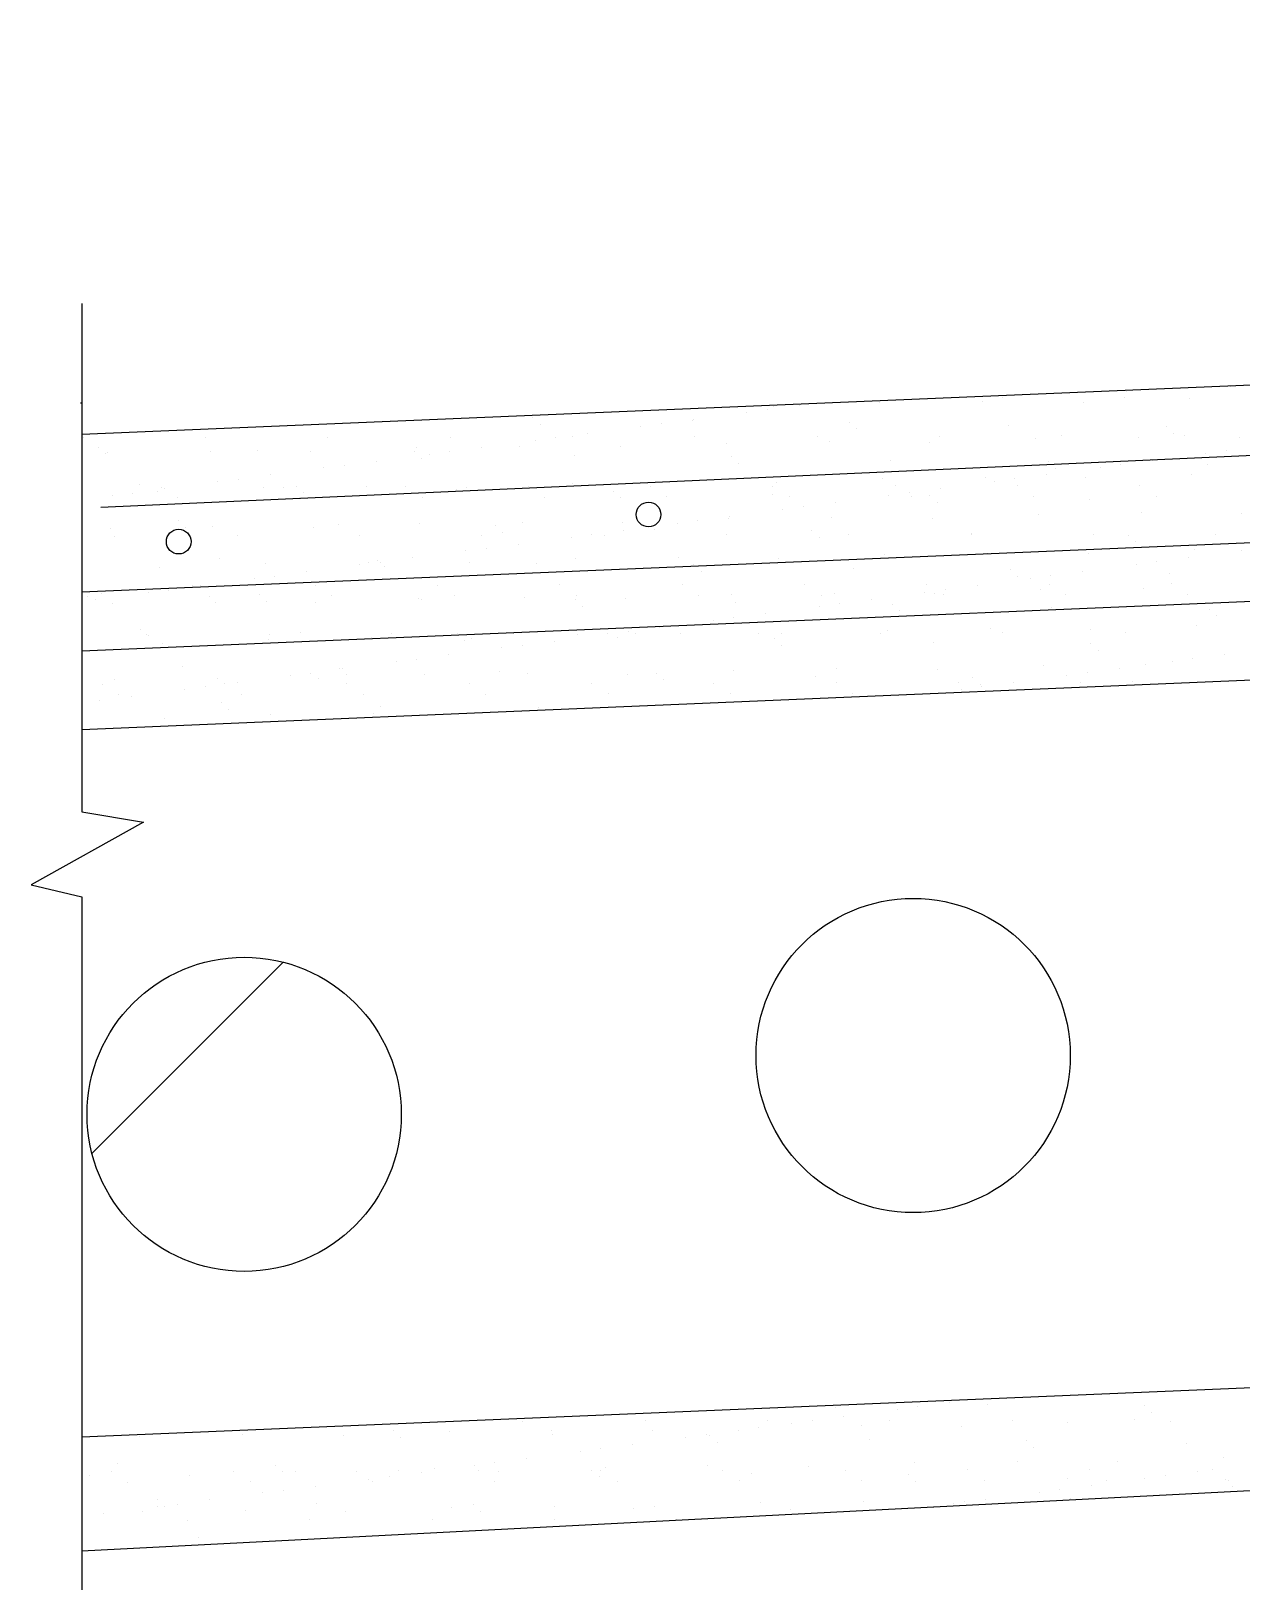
# Model space of a CAD drawing. Header units: metres. Extents: x 343608 to 349087, y 40929 to 44541.
# Drawn here: x 347693.3 to 348001.6, y 41373.2 to 41767.9 of the extents above; entities that cross this region are included whole.
import ezdxf

# ---------------------------------------------------------------- set-up
doc = ezdxf.new("R2010")
doc.units = ezdxf.units.M
doc.layers.add('加粗', color=6, linetype='Continuous')

msp = doc.modelspace()

# ---------------------------------------------------------------- hatches: boundary and pattern name
h = msp.add_hatch()
h.set_pattern_fill('AN31C', scale=200)
h.set_pattern_definition([(45, (0, 0), (-449.0128, 449.0128), [])])
h.paths.add_polyline_path([(348059.15, 41515.19, 1), (348139.15, 41515.19, 1)])
h.paths.add_polyline_path([(348211.77, 41522, 1), (348291.77, 41522, 1)])
h.paths.add_polyline_path([(347877.92, 41507.02, 1), (347957.92, 41507.02, 1)])
h.paths.add_polyline_path([(347707.6, 41492.05, 1), (347787.6, 41492.05, 1)])
h.paths.add_polyline_path([(349039.15, 41409.39), (349039.15, 41522.08), (349015.65, 41543.09), (349087.24, 41568.05), (349039.15, 41573.54), (349039.15, 41589.55), (348389.61, 41616.97), (348377.84, 41437.31)])
h.paths.add_polyline_path([(348441.55, 41522, -1), (348521.55, 41522, -1)])
h.paths.add_polyline_path([(348594.17, 41515.19, -1), (348674.17, 41515.19, -1)])
h.paths.add_polyline_path([(348855.39, 41507.02, -1), (348775.39, 41507.02, -1)])
h.paths.add_polyline_path([(349025.72, 41492.05, -1), (348945.72, 41492.05, -1)])

# ---------------------------------------------------------------- linework, layer by layer
for p, q in [((347706.25, 41698.47), (347706.25, 41569.04)), ((347998.65, 41677.25), (347998.65, 41677.25)), ((347888.86, 41672.54), (347888.86, 41672.54)), ((347909.42, 41673.16), (347909.42, 41673.16)), ((347935.6, 41673.49), (347935.6, 41673.49)), ((347940.59, 41674.45), (347940.59, 41674.45)), ((347961.18, 41673.37), (347961.18, 41673.37)), ((347971.73, 41674.5), (347971.73, 41674.5)), ((347972.36, 41676.16), (347972.36, 41676.16)), ((347988.19, 41674.34), (347988.19, 41674.34)), ((347821.08, 41669.49), (347821.08, 41669.49)), ((347861.68, 41668.61), (347861.68, 41668.61)), ((347861.94, 41669), (347861.94, 41669)), ((347875.52, 41670.79), (347875.52, 41670.79)), ((347880.73, 41671.47), (347880.73, 41671.47)), ((347882.41, 41672.18), (347882.41, 41672.18)), ((347822.92, 41667.8), (347822.92, 41667.8)), ((347831.2, 41664.55), (347831.2, 41664.55)), ((347835.02, 41665.45), (347835.02, 41665.45)), ((347848.6, 41667.24), (347848.6, 41667.24)), ((347853.81, 41667.93), (347853.81, 41667.93)), ((347862.34, 41664.6), (347862.34, 41664.6)), ((347893.48, 41664.66), (347893.48, 41664.66)), ((347901.7, 41668.27), (347901.7, 41668.27)), ((347903.54, 41666.58), (347903.54, 41666.58)), ((347924.63, 41664.72), (347924.63, 41664.72)), ((347942.3, 41667.38), (347942.3, 41667.38)), ((347955.77, 41664.77), (347955.77, 41664.77)), ((347982.31, 41667.04), (347982.31, 41667.04)), ((347984.16, 41665.35), (347984.16, 41665.35)), ((347986.91, 41664.83), (347986.91, 41664.83)), ((347706.64, 41664.32), (347706.64, 41664.32)), ((347710.4, 41661.94), (347710.4, 41661.94)), ((347737.78, 41664.38), (347737.78, 41664.38)), ((347739, 41660.9), (347739, 41660.9)), ((347751, 41661.06), (347751, 41661.06)), ((347764.58, 41660.77), (347764.58, 41660.77)), ((347768.92, 41664.43), (347768.92, 41664.43)), ((347791.01, 41660.72), (347791.01, 41660.72)), ((347791.59, 41661.75), (347791.59, 41661.75)), ((347799.97, 41660.84), (347799.97, 41660.84)), ((347800.06, 41664.49), (347800.06, 41664.49)), ((347808.1, 41661.91), (347808.1, 41661.91)), ((347817.77, 41662.08), (347817.77, 41662.08)), ((347821.69, 41663.7), (347821.69, 41663.7)), ((347826.89, 41664.38), (347826.89, 41664.38)), ((347843.35, 41661.96), (347843.35, 41661.96)), ((347870.36, 41662.93), (347870.36, 41662.93)), ((347896.53, 41663.26), (347896.53, 41663.26)), ((347922.11, 41663.14), (347922.11, 41663.14)), ((347949.12, 41664.11), (347949.12, 41664.11)), ((347975.3, 41664.45), (347975.3, 41664.45)), ((347997.62, 41660.97), (347997.62, 41660.97)), ((348000.88, 41664.33), (348000.88, 41664.33)), ((347712.24, 41660.26), (347712.24, 41660.26)), ((347712.82, 41660.56), (347712.82, 41660.56)), ((347773.06, 41657.3), (347773.06, 41657.3)), ((347781.19, 41658.37), (347781.19, 41658.37)), ((347792.86, 41659.03), (347792.86, 41659.03)), ((347794.77, 41660.15), (347794.77, 41660.15)), ((347831.62, 41659.83), (347831.62, 41659.83)), ((347871.63, 41659.49), (347871.63, 41659.49)), ((347873.48, 41657.8), (347873.48, 41657.8)), ((347912.24, 41658.6), (347912.24, 41658.6)), ((347952.25, 41658.26), (347952.25, 41658.26)), ((347965.5, 41656.74), (347965.5, 41656.74)), ((347970.7, 41657.42), (347970.7, 41657.42)), ((347978.83, 41658.5), (347978.83, 41658.5)), ((347992.41, 41660.28), (347992.41, 41660.28)), ((347992.86, 41657.38), (347992.86, 41657.38)), ((347740.93, 41653.07), (347740.93, 41653.07)), ((347746.14, 41653.75), (347746.14, 41653.75)), ((347754.27, 41654.82), (347754.27, 41654.82)), ((347767.85, 41656.61), (347767.85, 41656.61)), ((347857.46, 41653.04), (347857.46, 41653.04)), ((347883.04, 41652.92), (347883.04, 41652.92)), ((347910.05, 41653.89), (347910.05, 41653.89)), ((347936.23, 41654.22), (347936.23, 41654.22)), ((347938.58, 41653.2), (347938.58, 41653.2)), ((347943.78, 41653.88), (347943.78, 41653.88)), ((347951.91, 41654.95), (347951.91, 41654.95)), ((347954.1, 41656.57), (347954.1, 41656.57)), ((347961.81, 41654.1), (347961.81, 41654.1)), ((347988.82, 41655.07), (347988.82, 41655.07)), ((347706.25, 41625.09), (348341.42, 41651.91)), ((347714.02, 41649.52), (347714.02, 41649.52)), ((347719.22, 41650.21), (347719.22, 41650.21)), ((347720.94, 41652.28), (347720.94, 41652.28)), ((347725.51, 41650.55), (347725.51, 41650.55)), ((347726.46, 41651.7), (347726.46, 41651.7)), ((347727.35, 41651.28), (347727.35, 41651.28)), ((347730.67, 41649.01), (347730.67, 41649.01)), ((347752.52, 41651.52), (347752.52, 41651.52)), ((347757.6, 41651.75), (347757.6, 41651.75)), ((347760.95, 41651.94), (347760.95, 41651.94)), ((347761.81, 41649.07), (347761.81, 41649.07)), ((347762.8, 41650.25), (347762.8, 41650.25)), ((347778.7, 41651.85), (347778.7, 41651.85)), ((347788.74, 41651.81), (347788.74, 41651.81)), ((347792.95, 41649.12), (347792.95, 41649.12)), ((347801.56, 41651.06), (347801.56, 41651.06)), ((347804.28, 41651.73), (347804.28, 41651.73)), ((347819.88, 41651.87), (347819.88, 41651.87)), ((347824.1, 41649.18), (347824.1, 41649.18)), ((347831.29, 41652.7), (347831.29, 41652.7)), ((347841.57, 41650.71), (347841.57, 41650.71)), ((347843.42, 41649.02), (347843.42, 41649.02)), ((347851.02, 41651.92), (347851.02, 41651.92)), ((347855.24, 41649.24), (347855.24, 41649.24)), ((347882.16, 41651.98), (347882.16, 41651.98)), ((347882.18, 41649.83), (347882.18, 41649.83)), ((347886.38, 41649.29), (347886.38, 41649.29)), ((347911.66, 41649.65), (347911.66, 41649.65)), ((347913.3, 41652.03), (347913.3, 41652.03)), ((347916.87, 41650.34), (347916.87, 41650.34)), ((347917.52, 41649.35), (347917.52, 41649.35)), ((347922.19, 41649.48), (347922.19, 41649.48)), ((347924.99, 41651.41), (347924.99, 41651.41)), ((347944.45, 41652.09), (347944.45, 41652.09)), ((347948.66, 41649.4), (347948.66, 41649.4)), ((347975.59, 41652.15), (347975.59, 41652.15)), ((347979.8, 41649.46), (347979.8, 41649.46)), ((347884.74, 41646.11), (347884.74, 41646.11)), ((347889.95, 41646.79), (347889.95, 41646.79)), ((347898.08, 41647.86), (347898.08, 41647.86)), ((347924.03, 41647.8), (347924.03, 41647.8)), ((347949.75, 41644.85), (347949.75, 41644.85)), ((347962.8, 41648.6), (347962.8, 41648.6)), ((347975.93, 41645.18), (347975.93, 41645.18)), ((348001.51, 41645.06), (348001.51, 41645.06)), ((347713.45, 41641.29), (347713.45, 41641.29)), ((347730.89, 41643.16), (347730.89, 41643.16)), ((347732.74, 41641.47), (347732.74, 41641.47)), ((347739.63, 41641.63), (347739.63, 41641.63)), ((347765.21, 41641.51), (347765.21, 41641.51)), ((347771.5, 41642.28), (347771.5, 41642.28)), ((347792.22, 41642.48), (347792.22, 41642.48)), ((347811.51, 41641.94), (347811.51, 41641.94)), ((347818.4, 41642.81), (347818.4, 41642.81)), ((347843.98, 41642.69), (347843.98, 41642.69)), ((347852.12, 41641.05), (347852.12, 41641.05)), ((347857.82, 41642.56), (347857.82, 41642.56)), ((347863.03, 41643.25), (347863.03, 41643.25)), ((347870.99, 41643.66), (347870.99, 41643.66)), ((347871.16, 41644.32), (347871.16, 41644.32)), ((347897.16, 41644), (347897.16, 41644)), ((347922.74, 41643.87), (347922.74, 41643.87)), ((347706.25, 41610.08), (348342.41, 41636.94)), ((347714.71, 41639.28), (347714.71, 41639.28)), ((347745.85, 41639.34), (347745.85, 41639.34)), ((347776.99, 41639.39), (347776.99, 41639.39)), ((347808.14, 41639.45), (347808.14, 41639.45)), ((347813.35, 41640.25), (347813.35, 41640.25)), ((347817.32, 41637.23), (347817.32, 41637.23)), ((347830.91, 41639.02), (347830.91, 41639.02)), ((347836.11, 41639.71), (347836.11, 41639.71)), ((347839.28, 41639.51), (347839.28, 41639.51)), ((347844.24, 41640.78), (347844.24, 41640.78)), ((347870.42, 41639.56), (347870.42, 41639.56)), ((347892.13, 41640.71), (347892.13, 41640.71)), ((347893.97, 41639.02), (347893.97, 41639.02)), ((347901.56, 41639.62), (347901.56, 41639.62)), ((347932.7, 41639.68), (347932.7, 41639.68)), ((347932.73, 41639.82), (347932.73, 41639.82)), ((347963.84, 41639.73), (347963.84, 41639.73)), ((347972.75, 41639.48), (347972.75, 41639.48)), ((347974.59, 41637.79), (347974.59, 41637.79)), ((347994.98, 41639.79), (347994.98, 41639.79)), ((347741.44, 41633.5), (347741.44, 41633.5)), ((347781.45, 41633.16), (347781.45, 41633.16)), ((347790.41, 41633.69), (347790.41, 41633.69)), ((347803.99, 41635.48), (347803.99, 41635.48)), ((347809.19, 41636.16), (347809.19, 41636.16)), ((347831.92, 41633.44), (347831.92, 41633.44)), ((347858.09, 41633.77), (347858.09, 41633.77)), ((347883.67, 41633.65), (347883.67, 41633.65)), ((347910.68, 41634.62), (347910.68, 41634.62)), ((347936.86, 41634.95), (347936.86, 41634.95)), ((347962.44, 41634.83), (347962.44, 41634.83)), ((347988.05, 41633.82), (347988.05, 41633.82)), ((347989.45, 41635.8), (347989.45, 41635.8)), ((348001.63, 41635.61), (348001.63, 41635.61)), ((347726.14, 41631.28), (347726.14, 41631.28)), ((347753.15, 41632.25), (347753.15, 41632.25)), ((347755.36, 41629.07), (347755.36, 41629.07)), ((347763.49, 41630.14), (347763.49, 41630.14)), ((347777.07, 41631.93), (347777.07, 41631.93)), ((347779.33, 41632.59), (347779.33, 41632.59)), ((347782.28, 41632.62), (347782.28, 41632.62)), ((347783.29, 41631.47), (347783.29, 41631.47)), ((347804.91, 41632.46), (347804.91, 41632.46)), ((347822.05, 41632.27), (347822.05, 41632.27)), ((347862.07, 41631.93), (347862.07, 41631.93)), ((347863.91, 41630.24), (347863.91, 41630.24)), ((347902.67, 41631.05), (347902.67, 41631.05)), ((347942.69, 41630.7), (347942.69, 41630.7)), ((347953, 41629.2), (347953, 41629.2)), ((347961.13, 41630.27), (347961.13, 41630.27)), ((347974.72, 41632.06), (347974.72, 41632.06)), ((347979.92, 41632.75), (347979.92, 41632.75)), ((347983.29, 41629.82), (347983.29, 41629.82)), ((347728.44, 41625.53), (347728.44, 41625.53)), ((347734.53, 41626.65), (347734.53, 41626.65)), ((347736.57, 41626.6), (347736.57, 41626.6)), ((347750.15, 41628.39), (347750.15, 41628.39)), ((347765.67, 41626.71), (347765.67, 41626.71)), ((347796.81, 41626.77), (347796.81, 41626.77)), ((347827.96, 41626.82), (347827.96, 41626.82)), ((347859.1, 41626.88), (347859.1, 41626.88)), ((347890.24, 41626.94), (347890.24, 41626.94)), ((347921.38, 41626.99), (347921.38, 41626.99)), ((347926.09, 41625.66), (347926.09, 41625.66)), ((347934.21, 41626.73), (347934.21, 41626.73)), ((347944.53, 41629.01), (347944.53, 41629.01)), ((347947.8, 41628.52), (347947.8, 41628.52)), ((347950.38, 41625.58), (347950.38, 41625.58)), ((347952.52, 41627.05), (347952.52, 41627.05)), ((347976.56, 41625.91), (347976.56, 41625.91)), ((347983.66, 41627.11), (347983.66, 41627.11)), ((347707.61, 41623.91), (347707.61, 41623.91)), ((347709.65, 41623.06), (347709.65, 41623.06)), ((347711.37, 41624.73), (347711.37, 41624.73)), ((347714.08, 41622.03), (347714.08, 41622.03)), ((347723.24, 41624.85), (347723.24, 41624.85)), ((347738.75, 41623.97), (347738.75, 41623.97)), ((347740.26, 41622.36), (347740.26, 41622.36)), ((347751.39, 41624.38), (347751.39, 41624.38)), ((347753.23, 41622.69), (347753.23, 41622.69)), ((347765.84, 41622.24), (347765.84, 41622.24)), ((347769.89, 41624.02), (347769.89, 41624.02)), ((347791.99, 41623.5), (347791.99, 41623.5)), ((347792.85, 41623.21), (347792.85, 41623.21)), ((347801.03, 41624.08), (347801.03, 41624.08)), ((347819.03, 41623.54), (347819.03, 41623.54)), ((347832.01, 41623.15), (347832.01, 41623.15)), ((347832.17, 41624.14), (347832.17, 41624.14)), ((347833.85, 41621.46), (347833.85, 41621.46)), ((347844.61, 41623.42), (347844.61, 41623.42)), ((347863.31, 41624.19), (347863.31, 41624.19)), ((347871.62, 41624.39), (347871.62, 41624.39)), ((347872.61, 41622.27), (347872.61, 41622.27)), ((347893.96, 41621.43), (347893.96, 41621.43)), ((347894.46, 41624.25), (347894.46, 41624.25)), ((347897.79, 41624.73), (347897.79, 41624.73)), ((347899.17, 41622.12), (347899.17, 41622.12)), ((347907.3, 41623.19), (347907.3, 41623.19)), ((347912.63, 41621.93), (347912.63, 41621.93)), ((347920.88, 41624.97), (347920.88, 41624.97)), ((347923.37, 41624.61), (347923.37, 41624.61)), ((347925.6, 41624.31), (347925.6, 41624.31)), ((347956.74, 41624.36), (347956.74, 41624.36)), ((347987.88, 41624.42), (347987.88, 41624.42)), ((347867.04, 41617.89), (347867.04, 41617.89)), ((347872.25, 41618.57), (347872.25, 41618.57)), ((347880.38, 41619.64), (347880.38, 41619.64)), ((347914.47, 41620.24), (347914.47, 41620.24)), ((347953.23, 41621.04), (347953.23, 41621.04)), ((347993.25, 41620.7), (347993.25, 41620.7)), ((347995.09, 41619.01), (347995.09, 41619.01)), ((347721.33, 41615.6), (347721.33, 41615.6)), ((347722.79, 41614.24), (347722.79, 41614.24)), ((347723.17, 41613.92), (347723.17, 41613.92)), ((347753.93, 41614.3), (347753.93, 41614.3)), ((347761.93, 41614.72), (347761.93, 41614.72)), ((347779.96, 41613.32), (347779.96, 41613.32)), ((347785.07, 41614.35), (347785.07, 41614.35)), ((347801.95, 41614.38), (347801.95, 41614.38)), ((347816.21, 41614.41), (347816.21, 41614.41)), ((347832.55, 41614.17), (347832.55, 41614.17)), ((347840.13, 41614.34), (347840.13, 41614.34)), ((347842.55, 41613.49), (347842.55, 41613.49)), ((347845.33, 41615.03), (347845.33, 41615.03)), ((347847.35, 41614.47), (347847.35, 41614.47)), ((347853.46, 41616.1), (347853.46, 41616.1)), ((347858.72, 41614.5), (347858.72, 41614.5)), ((347878.5, 41614.52), (347878.5, 41614.52)), ((347884.3, 41614.38), (347884.3, 41614.38)), ((347909.64, 41614.58), (347909.64, 41614.58)), ((347911.31, 41615.35), (347911.31, 41615.35)), ((347937.49, 41615.69), (347937.49, 41615.69)), ((347940.78, 41614.64), (347940.78, 41614.64)), ((347963.07, 41615.56), (347963.07, 41615.56)), ((347971.92, 41614.69), (347971.92, 41614.69)), ((347990.08, 41616.54), (347990.08, 41616.54)), ((347726.77, 41612.01), (347726.77, 41612.01)), ((347753.78, 41612.98), (347753.78, 41612.98)), ((347803.79, 41612.69), (347803.79, 41612.69)), ((347805.54, 41613.19), (347805.54, 41613.19)), ((347813.21, 41610.8), (347813.21, 41610.8)), ((347818.41, 41611.48), (347818.41, 41611.48)), ((347826.54, 41612.55), (347826.54, 41612.55)), ((347882.57, 41613.15), (347882.57, 41613.15)), ((347884.41, 41611.46), (347884.41, 41611.46)), ((347923.17, 41612.26), (347923.17, 41612.26)), ((347963.18, 41611.92), (347963.18, 41611.92)), ((347965.03, 41610.23), (347965.03, 41610.23)), ((347731.87, 41605.94), (347731.87, 41605.94)), ((347771.88, 41605.6), (347771.88, 41605.6)), ((347772.71, 41605.47), (347772.71, 41605.47)), ((347786.29, 41607.26), (347786.29, 41607.26)), ((347791.5, 41607.94), (347791.5, 41607.94)), ((347799.63, 41609.01), (347799.63, 41609.01)), ((347898.42, 41605.46), (347898.42, 41605.46)), ((347951.01, 41606.31), (347951.01, 41606.31)), ((347970.35, 41605.6), (347970.35, 41605.6)), ((347977.19, 41606.64), (347977.19, 41606.64)), ((347983.94, 41607.38), (347983.94, 41607.38)), ((347989.14, 41608.07), (347989.14, 41608.07)), ((347997.27, 41609.14), (347997.27, 41609.14)), ((347711.47, 41601.56), (347711.47, 41601.56)), ((347714.71, 41602.76), (347714.71, 41602.76)), ((347740.89, 41603.09), (347740.89, 41603.09)), ((347742.61, 41601.61), (347742.61, 41601.61)), ((347745.79, 41601.92), (347745.79, 41601.92)), ((347759.37, 41603.71), (347759.37, 41603.71)), ((347764.58, 41604.4), (347764.58, 41604.4)), ((347766.47, 41602.97), (347766.47, 41602.97)), ((347773.73, 41603.91), (347773.73, 41603.91)), ((347773.75, 41601.67), (347773.75, 41601.67)), ((347793.48, 41603.94), (347793.48, 41603.94)), ((347804.89, 41601.73), (347804.89, 41601.73)), ((347812.49, 41604.72), (347812.49, 41604.72)), ((347819.66, 41604.28), (347819.66, 41604.28)), ((347836.03, 41601.78), (347836.03, 41601.78)), ((347845.24, 41604.15), (347845.24, 41604.15)), ((347852.5, 41604.37), (347852.5, 41604.37)), ((347854.35, 41602.68), (347854.35, 41602.68)), ((347867.17, 41601.84), (347867.17, 41601.84)), ((347872.25, 41605.13), (347872.25, 41605.13)), ((347893.11, 41603.49), (347893.11, 41603.49)), ((347898.31, 41601.9), (347898.31, 41601.9)), ((347924, 41605.34), (347924, 41605.34)), ((347929.46, 41601.95), (347929.46, 41601.95)), ((347933.12, 41603.14), (347933.12, 41603.14)), ((347934.97, 41601.46), (347934.97, 41601.46)), ((347943.43, 41602.05), (347943.43, 41602.05)), ((347957.02, 41603.84), (347957.02, 41603.84)), ((347960.6, 41602.01), (347960.6, 41602.01)), ((347962.22, 41604.53), (347962.22, 41604.53)), ((347973.73, 41602.26), (347973.73, 41602.26)), ((347715.68, 41598.87), (347715.68, 41598.87)), ((347718.87, 41598.38), (347718.87, 41598.38)), ((347732.46, 41600.17), (347732.46, 41600.17)), ((347737.66, 41600.85), (347737.66, 41600.85)), ((347746.82, 41598.93), (347746.82, 41598.93)), ((347777.97, 41598.98), (347777.97, 41598.98)), ((347809.11, 41599.04), (347809.11, 41599.04)), ((347840.25, 41599.1), (347840.25, 41599.1)), ((347871.39, 41599.15), (347871.39, 41599.15)), ((347902.53, 41599.21), (347902.53, 41599.21)), ((347930.1, 41600.3), (347930.1, 41600.3)), ((347935.3, 41600.98), (347935.3, 41600.98)), ((347710.74, 41597.31), (347710.74, 41597.31)), ((347741.82, 41596.82), (347741.82, 41596.82)), ((347743.67, 41595.13), (347743.67, 41595.13)), ((347754.41, 41593.72), (347754.41, 41593.72)), ((347780.59, 41594.05), (347780.59, 41594.05)), ((347782.43, 41595.94), (347782.43, 41595.94)), ((347822.44, 41595.6), (347822.44, 41595.6)), ((347727.4, 41592.74), (347727.4, 41592.74)), ((347722.01, 41566.42), (347693.33, 41550.5)), ((347706.25, 41569.04), (347722.01, 41566.42)), ((347693.33, 41550.5), (347706.25, 41547.46)), ((347706.25, 41547.46), (347706.25, 41283.29)), ((347898.07, 41417.33), (347898.07, 41417.33)), ((347913.89, 41416.92), (347913.89, 41416.92)), ((347919.09, 41417.61), (347919.09, 41417.61)), ((347927.22, 41418.68), (347927.22, 41418.68)), ((347936.83, 41418.13), (347936.83, 41418.13)), ((347976.85, 41417.79), (347976.85, 41417.79)), ((347978.69, 41416.1), (347978.69, 41416.1)), ((347706.25, 41380.9), (348371.5, 41415.28)), ((347818.54, 41413.97), (347818.54, 41413.97)), ((347849.68, 41414.02), (347849.68, 41414.02)), ((347878.54, 41412.44), (347878.54, 41412.44)), ((347880.82, 41414.08), (347880.82, 41414.08)), ((347886.97, 41413.38), (347886.97, 41413.38)), ((347892.17, 41414.06), (347892.17, 41414.06)), ((347900.3, 41415.13), (347900.3, 41415.13)), ((347904.72, 41412.78), (347904.72, 41412.78)), ((347911.96, 41414.14), (347911.96, 41414.14)), ((347930.3, 41412.65), (347930.3, 41412.65)), ((347943.11, 41414.19), (347943.11, 41414.19)), ((347957.31, 41413.63), (347957.31, 41413.63)), ((347974.25, 41414.25), (347974.25, 41414.25)), ((347983.49, 41413.96), (347983.49, 41413.96)), ((347721.01, 41410.08), (347721.01, 41410.08)), ((347747.19, 41410.41), (347747.19, 41410.41)), ((347772.77, 41410.29), (347772.77, 41410.29)), ((347785.55, 41411.47), (347785.55, 41411.47)), ((347787.39, 41409.78), (347787.39, 41409.78)), ((347799.78, 41411.26), (347799.78, 41411.26)), ((347825.95, 41411.59), (347825.95, 41411.59)), ((347826.15, 41410.58), (347826.15, 41410.58)), ((347846.47, 41408.05), (347846.47, 41408.05)), ((347851.54, 41411.47), (347851.54, 41411.47)), ((347860.05, 41409.83), (347860.05, 41409.83)), ((347865.26, 41410.52), (347865.26, 41410.52)), ((347866.17, 41410.24), (347866.17, 41410.24)), ((347868.01, 41408.55), (347868.01, 41408.55)), ((347873.39, 41411.59), (347873.39, 41411.59)), ((347906.77, 41409.35), (347906.77, 41409.35)), ((347946.79, 41409.01), (347946.79, 41409.01)), ((347987.39, 41408.13), (347987.39, 41408.13)), ((347819.55, 41404.5), (347819.55, 41404.5)), ((347833.13, 41406.29), (347833.13, 41406.29)), ((347838.34, 41406.98), (347838.34, 41406.98)), ((347948.63, 41407.32), (347948.63, 41407.32)), ((347997.01, 41404.59), (347997.01, 41404.59)), ((347708.12, 41400.18), (347708.12, 41400.18)), ((347713.79, 41401.12), (347713.79, 41401.12)), ((347715.47, 41403.03), (347715.47, 41403.03)), ((347744.94, 41401.17), (347744.94, 41401.17)), ((347755.49, 41402.69), (347755.49, 41402.69)), ((347757.33, 41401), (347757.33, 41401)), ((347760.71, 41401.03), (347760.71, 41401.03)), ((347776.08, 41401.23), (347776.08, 41401.23)), ((347786.89, 41401.37), (347786.89, 41401.37)), ((347792.63, 41400.96), (347792.63, 41400.96)), ((347796.09, 41401.8), (347796.09, 41401.8)), ((347806.22, 41402.75), (347806.22, 41402.75)), ((347807.22, 41401.29), (347807.22, 41401.29)), ((347811.42, 41403.43), (347811.42, 41403.43)), ((347812.47, 41401.24), (347812.47, 41401.24)), ((347836.11, 41401.46), (347836.11, 41401.46)), ((347838.36, 41401.34), (347838.36, 41401.34)), ((347839.48, 41402.22), (347839.48, 41402.22)), ((347865.65, 41402.55), (347865.65, 41402.55)), ((347869.5, 41401.4), (347869.5, 41401.4)), ((347876.71, 41400.58), (347876.71, 41400.58)), ((347891.23, 41402.43), (347891.23, 41402.43)), ((347900.64, 41401.45), (347900.64, 41401.45)), ((347916.73, 41400.23), (347916.73, 41400.23)), ((347918.24, 41403.4), (347918.24, 41403.4)), ((347931.78, 41401.51), (347931.78, 41401.51)), ((347944.42, 41403.74), (347944.42, 41403.74)), ((347962.93, 41401.57), (347962.93, 41401.57)), ((347970, 41403.61), (347970, 41403.61)), ((347990.28, 41401.09), (347990.28, 41401.09)), ((347994.07, 41401.62), (347994.07, 41401.62)), ((347718.01, 41398.43), (347718.01, 41398.43)), ((347733.7, 41400.06), (347733.7, 41400.06)), ((347749.15, 41398.49), (347749.15, 41398.49)), ((347757.59, 41396.34), (347757.59, 41396.34)), ((347765.72, 41397.41), (347765.72, 41397.41)), ((347779.3, 41399.2), (347779.3, 41399.2)), ((347780.29, 41398.54), (347780.29, 41398.54)), ((347784.5, 41399.89), (347784.5, 41399.89)), ((347811.43, 41398.6), (347811.43, 41398.6)), ((347837.95, 41399.77), (347837.95, 41399.77)), ((347842.58, 41398.66), (347842.58, 41398.66)), ((347873.72, 41398.71), (347873.72, 41398.71)), ((347904.86, 41398.77), (347904.86, 41398.77)), ((347918.57, 41398.54), (347918.57, 41398.54)), ((347936, 41398.82), (347936, 41398.82)), ((347955.23, 41396.47), (347955.23, 41396.47)), ((347957.33, 41399.35), (347957.33, 41399.35)), ((347963.36, 41397.54), (347963.36, 41397.54)), ((347967.14, 41398.88), (347967.14, 41398.88)), ((347976.94, 41399.33), (347976.94, 41399.33)), ((347982.15, 41400.02), (347982.15, 41400.02)), ((347997.34, 41399), (347997.34, 41399)), ((347998.28, 41398.94), (347998.28, 41398.94)), ((347999.19, 41397.32), (347999.19, 41397.32)), ((347725.43, 41393.91), (347725.43, 41393.91)), ((347730.67, 41392.8), (347730.67, 41392.8)), ((347738.8, 41393.87), (347738.8, 41393.87)), ((347752.38, 41395.66), (347752.38, 41395.66)), ((347766.03, 41393.03), (347766.03, 41393.03)), ((347806.05, 41392.68), (347806.05, 41392.68)), ((347826.58, 41392.32), (347826.58, 41392.32)), ((347879.17, 41393.18), (347879.17, 41393.18)), ((347905.35, 41393.51), (347905.35, 41393.51)), ((347928.31, 41392.93), (347928.31, 41392.93)), ((347930.93, 41393.39), (347930.93, 41393.39)), ((347936.44, 41394), (347936.44, 41394)), ((347950.02, 41395.79), (347950.02, 41395.79)), ((347957.94, 41394.36), (347957.94, 41394.36)), ((347711.88, 41390.33), (347711.88, 41390.33)), ((347721.64, 41390.81), (347721.64, 41390.81)), ((347725.46, 41392.12), (347725.46, 41392.12)), ((347727.27, 41392.22), (347727.27, 41392.22)), ((347733.19, 41388.76), (347733.19, 41388.76)), ((347747.82, 41391.14), (347747.82, 41391.14)), ((347764.33, 41388.81), (347764.33, 41388.81)), ((347773.4, 41391.02), (347773.4, 41391.02)), ((347795.47, 41388.87), (347795.47, 41388.87)), ((347800.41, 41391.99), (347800.41, 41391.99)), ((347807.89, 41390.99), (347807.89, 41390.99)), ((347826.62, 41388.93), (347826.62, 41388.93)), ((347846.65, 41391.8), (347846.65, 41391.8)), ((347852.17, 41392.2), (347852.17, 41392.2)), ((347857.76, 41388.98), (347857.76, 41388.98)), ((347886.66, 41391.46), (347886.66, 41391.46)), ((347923.11, 41392.24), (347923.11, 41392.24)), ((347735.97, 41384.25), (347735.97, 41384.25))]:
    msp.add_line(p, q)
for points in [[(349039.15, 41664.62), (348542.09, 41685.6), (348416.66, 41767.86), (348316.66, 41767.86), (348191.22, 41685.6), (347706.25, 41665.13)], [(347706.25, 41673.13), (347705.91, 41673.12)]]:
    msp.add_lwpolyline(points)
for centre in [(347850.55, 41644.75), (347730.93, 41637.85)]:
    msp.add_circle(centre, 3.14)
at = {"layer": '加粗'}
for p, q in [((347711.13, 41646.66), (348334.36, 41674.68)), ((347706.25, 41590.06), (348343.71, 41616.97)), ((347706.25, 41409.9), (348355.48, 41437.31))]:
    msp.add_line(p, q, dxfattribs=at)
for centre in [(347917.92, 41507.02), (347747.6, 41492.05)]:
    msp.add_circle(centre, 40, dxfattribs=at)

doc.saveas('drawing.dxf')
